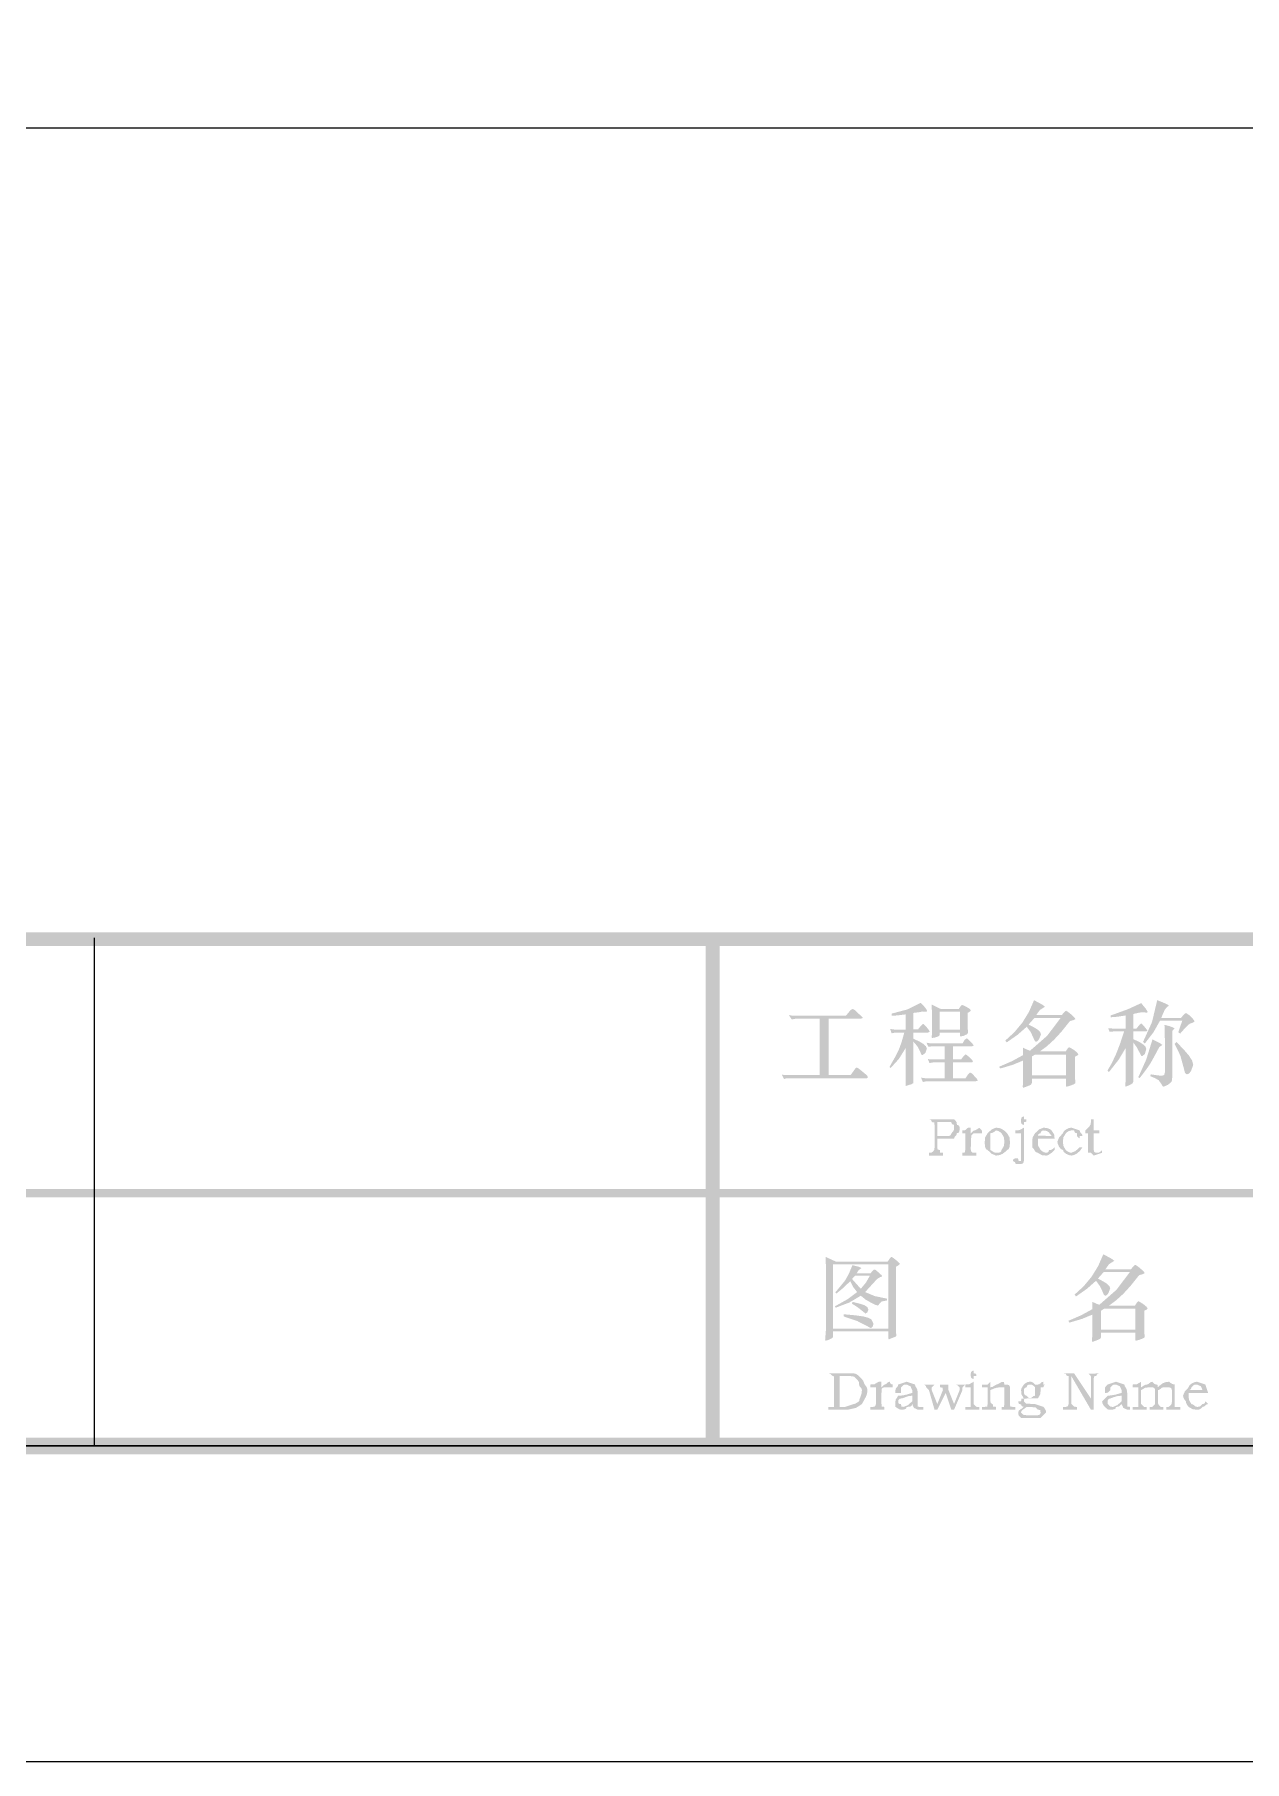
# Model space of a CAD drawing. Header units: millimetres. Extents: x 6 to 291, y 4 to 206.
# Drawn here: x 203.99 to 222.33, y 3.98 to 30.16 of the extents above; entities that cross this region are included whole.
import ezdxf

# ---------------------------------------------------------------- set-up
doc = ezdxf.new("R2010")
doc.units = ezdxf.units.MM
doc.layers.add('C00-00-00', color=7, linetype='Continuous')

msp = doc.modelspace()

# ---------------------------------------------------------------- hatches: boundary and pattern name
at = {"layer": 'C00-00-00'}
h = msp.add_hatch(color=256, dxfattribs=at)
h.dxf.hatch_style = 2
h.paths.add_polyline_path([(286.342664, 16.340669), (286.342664, 16.552333), (101.388337, 16.340669)])
h = msp.add_hatch(color=256, dxfattribs=at)
h.dxf.hatch_style = 2
h.paths.add_polyline_path([(286.342664, 16.552333), (101.388337, 16.340669), (101.388337, 16.552333)])
h = msp.add_hatch(color=256, dxfattribs=at)
h.dxf.hatch_style = 2
h.paths.add_polyline_path([(214.375997, 16.467664), (214.164334, 16.467664), (214.375997, 8.762999)])
h = msp.add_hatch(color=256, dxfattribs=at)
h.dxf.hatch_style = 2
h.paths.add_polyline_path([(214.164334, 16.467664), (214.375997, 8.762999), (214.164334, 8.762999)])
h = msp.add_hatch(color=256, dxfattribs=at)
h.paths.add_polyline_path([(217.199986, 15.306554), (217.075963, 15.291396), (216.985012, 15.284506), (216.985012, 15.317578), (217.23237, 15.383724), (217.425985, 15.482943), (217.497643, 15.405773), (217.517624, 15.3727), (217.525203, 15.356164), (217.514179, 15.345139), (217.486618, 15.345139), (217.459057, 15.350651), (217.403936, 15.339627), (217.315741, 15.328603), (217.315741, 15.080556), (217.387399, 15.080556), (217.431497, 15.135677), (217.46457, 15.163238), (217.481795, 15.14808), (217.519691, 15.108117), (217.552075, 15.066775), (217.563788, 15.041971), (217.536228, 15.030946), (217.315741, 15.030946), (217.315741, 14.93724), (217.402558, 14.896588), (217.46457, 14.86007), (217.504533, 14.824241), (217.519691, 14.788412), (217.497643, 14.722266), (217.453545, 14.689193), (217.437009, 14.694705), (217.420472, 14.738802), (217.376375, 14.821485), (217.315741, 14.893143), (217.315741, 14.281294), (217.315741, 14.264757), (217.288181, 14.248221), (217.233059, 14.231684), (217.199986, 14.22066), (217.199986, 14.292318), (217.199986, 14.42461), (217.199986, 14.799436), (217.096633, 14.632693), (216.968476, 14.490756), (216.951939, 14.507292), (217.036, 14.65612), (217.095255, 14.771875), (217.136597, 14.886941), (217.177938, 15.030946), (217.045646, 15.030946), (216.985012, 15.019922), (216.962964, 15.086068), (217.034622, 15.075044), (217.199986, 15.075044)])
h.paths.add_polyline_path([(218.021297, 15.030946), (217.712616, 15.030946), (217.712616, 14.997874), (217.707104, 14.981337), (217.685056, 14.970313), (217.635446, 14.953776), (217.596861, 14.948264), (217.591349, 14.959289), (217.596861, 15.003386), (217.596861, 15.052995), (217.596861, 15.339627), (217.591349, 15.455382), (217.729153, 15.389236), (218.004761, 15.389236), (218.032321, 15.433334), (218.05437, 15.44987), (218.07573, 15.441602), (218.126028, 15.416797), (218.170814, 15.387858), (218.186662, 15.367188), (218.174259, 15.349962), (218.137052, 15.328603), (218.137052, 15.108117), (218.142564, 15.058507), (218.142564, 15.025434), (218.126028, 15.003386), (218.076419, 14.981337), (218.026809, 14.970313), (218.021297, 14.986849)])
h.paths.add_polyline_path([(217.712616, 15.075044), (218.021297, 15.075044), (218.021297, 15.345139), (217.712616, 15.345139)])
h.paths.add_polyline_path([(217.916566, 14.821485), (217.916566, 14.623047), (218.037834, 14.623047), (218.076419, 14.672657), (218.103979, 14.700217), (218.128784, 14.687815), (218.170125, 14.650608), (218.207332, 14.612023), (218.219735, 14.589974), (218.20871, 14.580328), (218.181149, 14.57895), (217.916566, 14.57895), (217.916566, 14.336415), (218.103979, 14.336415), (218.148077, 14.402561), (218.175637, 14.42461), (218.200442, 14.411518), (218.241783, 14.369488), (218.27899, 14.328147), (218.291393, 14.303342), (218.280368, 14.295763), (218.252807, 14.292318), (217.514179, 14.292318), (217.459057, 14.281294), (217.431497, 14.34744), (217.503155, 14.336415), (217.789787, 14.336415), (217.789787, 14.57895), (217.61891, 14.57895), (217.558276, 14.567926), (217.536228, 14.628559), (217.602373, 14.623047), (217.789787, 14.623047), (217.789787, 14.821485), (217.602373, 14.821485), (217.54174, 14.815973), (217.514179, 14.876606), (217.585837, 14.865582), (218.059882, 14.865582), (218.092955, 14.920703), (218.126028, 14.942752), (218.143253, 14.93035), (218.181149, 14.893143), (218.218357, 14.852491), (218.230759, 14.832509), (218.197686, 14.821485)])
h = msp.add_hatch(color=256, dxfattribs=at)
h.paths.add_polyline_path([(219.150064, 15.251433), (219.06187, 15.152214), (219.141107, 15.111562), (219.199674, 15.075044), (219.236881, 15.039215), (219.249283, 15.003386), (219.221722, 14.931728), (219.197607, 14.9021), (219.177625, 14.893143), (219.161089, 14.898655), (219.149375, 14.91588), (219.133528, 14.953776), (219.094943, 15.036459), (219.034309, 15.119141), (218.897194, 14.998563), (218.731141, 14.882118), (218.709092, 14.909679), (218.848446, 15.037837), (218.968163, 15.182531), (219.06721, 15.343761), (219.144552, 15.521528), (219.227234, 15.477431), (219.276844, 15.44987), (219.309917, 15.422309), (219.276844, 15.400261), (219.232747, 15.3727), (219.20932, 15.340316), (219.177625, 15.29553), (219.563476, 15.29553), (219.613085, 15.350651), (219.629622, 15.361676), (219.655804, 15.346517), (219.706792, 15.306554), (219.756401, 15.26039), (219.772937, 15.234896), (219.739865, 15.21836), (219.695767, 15.207335), (219.668207, 15.179775), (219.557533, 15.041196), (219.448409, 14.92277), (219.34032, 14.823982), (219.232747, 14.744315), (219.624109, 14.744315), (219.657182, 14.793924), (219.673719, 14.81046), (219.697834, 14.798747), (219.750889, 14.766363), (219.800498, 14.725022), (219.817035, 14.700217), (219.804632, 14.683681), (219.767425, 14.667144), (219.767425, 14.408073), (219.767425, 14.319879), (219.772937, 14.275782), (219.767425, 14.259245), (219.739865, 14.242709), (219.679231, 14.22066), (219.635134, 14.209636), (219.629622, 14.22066), (219.629622, 14.330903), (219.111479, 14.330903), (219.111479, 14.264757), (219.100455, 14.242709), (219.078406, 14.230995), (219.039821, 14.215148), (218.999169, 14.199989), (218.979187, 14.193099), (218.973675, 14.209636), (218.979187, 14.34744), (218.979187, 14.606511), (218.822091, 14.541743), (218.631922, 14.485243), (218.615385, 14.512804), (218.805555, 14.594797), (218.979187, 14.689193), (218.979187, 14.799436), (219.037754, 14.773253), (219.083918, 14.755339), (219.344368, 14.982715), (219.546939, 15.251433)])
h.paths.add_polyline_path([(219.155576, 14.694705), (219.111479, 14.667144), (219.111479, 14.380512), (219.629622, 14.380512), (219.629622, 14.694705)])
h = msp.add_hatch(color=256, dxfattribs=at)
h.paths.add_polyline_path([(221.055947, 15.212848), (220.952594, 15.030946), (220.824437, 14.865582), (220.796876, 14.887631), (220.933302, 15.19011), (221.01185, 15.521528), (221.088245, 15.491556), (221.143452, 15.467785), (221.176956, 15.450215), (221.188239, 15.438846), (221.160678, 15.416797), (221.127605, 15.378212), (221.106245, 15.331359), (221.072483, 15.251433), (221.37014, 15.251433), (221.419749, 15.306554), (221.44731, 15.328603), (221.496919, 15.29553), (221.552041, 15.240408), (221.579601, 15.201823), (221.552041, 15.179775), (221.513456, 15.16875), (221.490029, 15.152903), (221.458334, 15.124653), (221.416993, 15.079867), (221.359115, 15.01441), (221.331555, 15.036459), (221.392188, 15.212848)])
h.paths.add_polyline_path([(220.532292, 15.290018), (220.404824, 15.270036), (220.306294, 15.262457), (220.306294, 15.290018), (220.570877, 15.385791), (220.769315, 15.477431), (220.840973, 15.389236), (220.860955, 15.356164), (220.868534, 15.339627), (220.857509, 15.334115), (220.835461, 15.334115), (220.802388, 15.339627), (220.747266, 15.334115), (220.648048, 15.312066), (220.648048, 15.09158), (220.697657, 15.09158), (220.741754, 15.146702), (220.769315, 15.16875), (220.785851, 15.156348), (220.818924, 15.119141), (220.851308, 15.078489), (220.863022, 15.058507), (220.840973, 15.047483), (220.648048, 15.047483), (220.648048, 14.931728), (220.743821, 14.886252), (220.802388, 14.849045), (220.834772, 14.815973), (220.846485, 14.7829), (220.824437, 14.705729), (220.785851, 14.672657), (220.769315, 14.678169), (220.752779, 14.711242), (220.70248, 14.807015), (220.648048, 14.882118), (220.648048, 14.281294), (220.637023, 14.259245), (220.587414, 14.231684), (220.549518, 14.216526), (220.532292, 14.209636), (220.52678, 14.226172), (220.532292, 14.292318), (220.532292, 14.413585), (220.532292, 14.793924), (220.428251, 14.620291), (220.278733, 14.430122), (220.256685, 14.45217), (220.324984, 14.569993), (220.389665, 14.708486), (220.451247, 14.867649), (220.510244, 15.047483), (220.350391, 15.047483), (220.289758, 15.041971), (220.267709, 15.097092), (220.333855, 15.09158), (220.532292, 15.09158)])
h.paths.add_polyline_path([(221.122093, 15.146702), (221.192373, 15.130165), (221.237848, 15.113629), (221.265409, 15.101226), (221.276433, 15.097092), (221.24336, 15.058507), (221.24336, 14.375), (221.232336, 14.292318), (221.210287, 14.266824), (221.171702, 14.237196), (221.127605, 14.217215), (221.100044, 14.209636), (221.083508, 14.237196), (221.033898, 14.308854), (220.978777, 14.339171), (220.907119, 14.369488), (220.912631, 14.397049), (221.020118, 14.381891), (221.077996, 14.375), (221.116581, 14.386025), (221.127605, 14.42461), (221.127605, 14.942752), (221.124849, 15.055062)])
h.paths.add_polyline_path([(220.940192, 14.926216), (221.051813, 14.872472), (221.08902, 14.843533), (221.066971, 14.826997), (221.042856, 14.809771), (221.022874, 14.771875), (220.956039, 14.647163), (220.901607, 14.551389), (220.836839, 14.459061), (220.747266, 14.341927), (220.725218, 14.352952), (220.845107, 14.62098)])
h.paths.add_polyline_path([(221.303994, 14.887631), (221.41217, 14.77532), (221.491407, 14.683681), (221.541016, 14.605822), (221.557553, 14.540365), (221.52448, 14.446658), (221.494163, 14.409451), (221.463846, 14.397049), (221.436285, 14.413585), (221.428017, 14.435634), (221.419749, 14.474219), (221.36256, 14.681614), (221.276433, 14.86007)])
h = msp.add_hatch(color=256, dxfattribs=at)
h.dxf.hatch_style = 2
h.paths.add_polyline_path([(215.894928, 15.240408), (215.531126, 15.240408), (215.470492, 15.229384), (215.426395, 15.29553), (215.498053, 15.284506), (216.291803, 15.284506), (216.363461, 15.3727), (216.396534, 15.389236), (216.425473, 15.3727), (216.479216, 15.323091), (216.531582, 15.272792), (216.550874, 15.251433), (216.517801, 15.240408), (216.032732, 15.240408), (216.032732, 14.386025), (216.363461, 14.386025), (216.435119, 14.485243), (216.457168, 14.50178), (216.483351, 14.486621), (216.534338, 14.446658), (216.583258, 14.405317), (216.611508, 14.380512), (216.628045, 14.352952), (216.605996, 14.336415), (215.415371, 14.336415), (215.378853, 14.335037), (215.354737, 14.325391), (215.321664, 14.391537), (215.393322, 14.386025), (215.894928, 14.386025)])
h = msp.add_hatch(color=256, dxfattribs=at)
h.paths.add_polyline_path([(217.550997, 13.716007), (217.762664, 13.716007), (217.889664, 13.716007), (217.910831, 13.716007), (217.931997, 13.716007), (217.956471, 13.690872), (217.969039, 13.673674), (217.973669, 13.656476), (217.974331, 13.63134), (217.998805, 13.624726), (218.011372, 13.610174), (218.016003, 13.595622), (218.016003, 13.557918), (218.011372, 13.530799), (217.998805, 13.511616), (217.974331, 13.50434), (217.967716, 13.479205), (217.953164, 13.462007), (217.938612, 13.444809), (217.931997, 13.419674), (217.804997, 13.419674), (217.677997, 13.419674), (217.677997, 13.292674), (217.683289, 13.255632), (217.720331, 13.25034), (217.720331, 13.229174), (217.720331, 13.208007), (217.762664, 13.208007), (217.762664, 13.165674), (217.550997, 13.165674), (217.550997, 13.208007), (217.588039, 13.208007), (217.617805, 13.233142), (217.630372, 13.25034), (217.635003, 13.267538), (217.635664, 13.292674), (217.635664, 13.63134), (217.630372, 13.668382), (217.593331, 13.673674), (217.588039, 13.69484), (217.575471, 13.709392)])
h.paths.add_polyline_path([(217.677997, 13.673674), (217.677997, 13.462007), (217.762664, 13.462007), (217.820872, 13.462007), (217.847331, 13.462007), (217.871805, 13.468622), (217.884372, 13.483174), (217.889003, 13.497726), (217.914138, 13.529476), (217.926706, 13.546674), (217.931336, 13.563872), (217.931997, 13.589007), (217.931997, 13.610174), (217.931997, 13.63134), (217.910831, 13.636632), (217.896279, 13.6492), (217.889664, 13.673674), (217.868497, 13.673674), (217.847331, 13.673674), (217.820872, 13.673674), (217.762664, 13.673674)])
h = msp.add_hatch(color=256, dxfattribs=at)
h.paths.add_polyline_path([(218.948005, 13.716007), (218.953297, 13.737174), (218.965865, 13.751726), (218.990339, 13.75834), (218.990339, 13.737174), (218.990339, 13.716007), (219.02738, 13.716007), (219.02738, 13.678965), (218.990339, 13.673674), (218.990339, 13.652507), (218.990339, 13.63134), (218.965865, 13.637955), (218.953297, 13.652507), (218.948667, 13.667059), (218.948005, 13.678965)])
h.paths.add_polyline_path([(218.863339, 13.50434), (218.863339, 13.546674), (218.926839, 13.551965), (218.990339, 13.589007), (218.990339, 13.165674), (218.990339, 13.144507), (218.990339, 13.12334), (218.990339, 13.086299), (218.983724, 13.056533), (218.969172, 13.043965), (218.95462, 13.039335), (218.926839, 13.038674), (218.905672, 13.038674), (218.86863, 13.038674), (218.856724, 13.063148), (218.842172, 13.075715), (218.82762, 13.080346), (218.826297, 13.102174), (218.838865, 13.116726), (218.863339, 13.12334), (218.90038, 13.12334), (218.910964, 13.086299), (218.948005, 13.081007), (218.948005, 13.12334), (218.948005, 13.165674), (218.948005, 13.50434)])
h = msp.add_hatch(color=256, dxfattribs=at)
h.dxf.hatch_style = 2
h.paths.add_polyline_path([(220.006339, 13.716007), (220.048672, 13.716007), (220.048672, 13.546674), (220.133339, 13.546674), (220.133339, 13.50434), (220.048672, 13.50434), (220.048672, 13.292674), (220.048672, 13.255632), (220.055287, 13.225866), (220.069839, 13.213299), (220.084391, 13.208668), (220.116141, 13.208668), (220.133339, 13.213299), (220.150537, 13.225866), (220.175672, 13.25034), (220.175672, 13.208007), (220.112172, 13.18684), (220.048672, 13.165674), (220.030813, 13.183533), (220.006339, 13.208007), (219.985172, 13.208007), (219.964005, 13.208007), (219.964005, 13.25034), (219.964005, 13.292674), (219.964005, 13.50434), (219.921672, 13.50434), (219.921672, 13.546674), (219.942839, 13.56784), (219.957391, 13.582392), (219.988479, 13.614804), (220.001047, 13.636632), (220.005677, 13.666398)])
h = msp.add_hatch(color=256, dxfattribs=at)
h.dxf.hatch_style = 2
h.paths.add_polyline_path([(218.058993, 13.504343), (218.058993, 13.546677), (218.084128, 13.547338), (218.101326, 13.551968), (218.118524, 13.564536), (218.14366, 13.58901), (218.185993, 13.58901), (218.185993, 13.504343), (218.20716, 13.52551), (218.221712, 13.540062), (218.259415, 13.553291), (218.286535, 13.567843), (218.305717, 13.582396), (218.319607, 13.582396), (218.33416, 13.567843), (218.348712, 13.553291), (218.355326, 13.541385), (218.355326, 13.504343), (218.318285, 13.504343), (218.291826, 13.504343), (218.27066, 13.504343), (218.249493, 13.504343), (218.228326, 13.504343), (218.20716, 13.483177), (218.192607, 13.468625), (218.185993, 13.292677), (218.185993, 13.255635), (218.192607, 13.22587), (218.20716, 13.213302), (218.221712, 13.208672), (218.27066, 13.20801), (218.27066, 13.165677), (218.058993, 13.165677), (218.058993, 13.20801), (218.096035, 13.213302), (218.101326, 13.250343), (218.101326, 13.292677), (218.101326, 13.504343)])
h = msp.add_hatch(color=256, dxfattribs=at)
h.paths.add_polyline_path([(218.397667, 13.377333), (218.402959, 13.440833), (218.440001, 13.504333), (218.503501, 13.562541), (218.567001, 13.588999), (218.623224, 13.581723), (218.667542, 13.562541), (218.703922, 13.535421), (218.736334, 13.504333), (218.773376, 13.440833), (218.778667, 13.377333), (218.778006, 13.33963), (218.773376, 13.297958), (218.760808, 13.264223), (218.736334, 13.250333), (218.703922, 13.219244), (218.667542, 13.192124), (218.623224, 13.172942), (218.567001, 13.165666), (218.503501, 13.192124), (218.440001, 13.250333), (218.415527, 13.264223), (218.402959, 13.297958), (218.398329, 13.33963)])
h.paths.add_polyline_path([(218.694001, 13.377333), (218.688709, 13.440833), (218.651667, 13.504333), (218.625209, 13.525499), (218.598089, 13.540051), (218.567001, 13.546666), (218.540542, 13.525499), (218.513422, 13.510947), (218.482334, 13.504333), (218.482334, 13.377333), (218.482334, 13.250333), (218.540542, 13.213291), (218.567001, 13.207999), (218.598089, 13.208661), (218.625209, 13.213291), (218.644391, 13.225859), (218.651667, 13.250333), (218.688709, 13.313833)])
h = msp.add_hatch(color=256, dxfattribs=at)
h.paths.add_polyline_path([(219.456001, 13.292664), (219.456001, 13.250331), (219.434834, 13.229164), (219.420282, 13.214612), (219.355459, 13.170956), (219.329001, 13.165664), (219.265501, 13.170956), (219.202001, 13.207997), (219.176865, 13.215273), (219.159667, 13.234456), (219.142469, 13.261575), (219.117334, 13.292664), (219.117334, 13.319122), (219.117334, 13.377331), (219.122626, 13.440831), (219.159667, 13.504331), (219.223167, 13.562539), (219.286667, 13.588997), (219.34223, 13.582383), (219.381917, 13.567831), (219.40573, 13.553278), (219.450709, 13.483164), (219.456001, 13.419664), (219.202001, 13.419664), (219.202001, 13.382622), (219.207292, 13.313831), (219.244334, 13.250331), (219.270792, 13.229164), (219.297912, 13.214612), (219.329001, 13.207997), (219.350167, 13.213289), (219.364719, 13.225857), (219.371334, 13.250331), (219.396469, 13.250992), (219.413667, 13.255622), (219.430865, 13.26819)])
h.paths.add_polyline_path([(219.413667, 13.461997), (219.38787, 13.493086), (219.366042, 13.520206), (219.336277, 13.539388), (219.286667, 13.546664), (219.265501, 13.541372), (219.250948, 13.528804), (219.244334, 13.504331), (219.21986, 13.497716), (219.207292, 13.483164), (219.202662, 13.468612)])
h = msp.add_hatch(color=256, dxfattribs=at)
h.dxf.hatch_style = 2
h.paths.add_polyline_path([(219.837001, 13.292664), (219.879335, 13.292664), (219.84097, 13.237101), (219.794668, 13.197414), (219.748366, 13.173601), (219.710001, 13.165664), (219.672298, 13.17294), (219.630626, 13.192122), (219.596892, 13.219242), (219.583001, 13.250331), (219.551913, 13.264221), (219.524793, 13.297956), (219.505611, 13.339627), (219.498335, 13.377331), (219.524793, 13.440831), (219.583001, 13.504331), (219.596892, 13.535419), (219.630626, 13.562539), (219.672298, 13.581721), (219.710001, 13.588997), (219.773501, 13.567831), (219.837001, 13.546664), (219.843616, 13.521528), (219.858168, 13.504331), (219.87272, 13.487133), (219.879335, 13.461997), (219.837001, 13.461997), (219.837001, 13.424956), (219.819142, 13.437523), (219.794668, 13.461997), (219.794668, 13.504331), (219.773501, 13.509622), (219.758949, 13.52219), (219.752335, 13.546664), (219.731168, 13.546664), (219.710001, 13.546664), (219.678913, 13.540049), (219.651793, 13.525497), (219.632611, 13.510945), (219.588293, 13.440831), (219.583001, 13.377331), (219.588293, 13.313831), (219.625335, 13.250331), (219.651793, 13.229164), (219.678913, 13.214612), (219.710001, 13.207997), (219.773501, 13.234456)])
h = msp.add_hatch(color=256, dxfattribs=at)
h.dxf.hatch_style = 2
h.paths.add_polyline_path([(139.784669, 12.657674), (139.784669, 12.530663), (286.342664, 12.657674)])
h = msp.add_hatch(color=256, dxfattribs=at)
h.dxf.hatch_style = 2
h.paths.add_polyline_path([(139.784669, 12.530663), (286.342664, 12.657674), (286.342664, 12.530663)])
h = msp.add_hatch(color=256, dxfattribs=at)
h.dxf.hatch_style = 2
h.paths.add_polyline_path([(139.784669, 12.657674), (139.784669, 12.530663), (286.342664, 12.657674)])
h = msp.add_hatch(color=256, dxfattribs=at)
h.dxf.hatch_style = 2
h.paths.add_polyline_path([(139.784669, 12.530663), (286.342664, 12.657674), (286.342664, 12.530663)])
h = msp.add_hatch(color=256, dxfattribs=at)
h.paths.add_polyline_path([(216.936526, 10.50074), (216.098679, 10.50074), (216.098679, 10.42357), (216.093167, 10.407034), (216.071118, 10.390497), (216.021509, 10.368449), (215.993948, 10.36087), (215.982924, 10.357424), (215.977412, 10.368449), (215.988436, 10.511765), (215.988436, 11.509464), (215.982924, 11.630732), (216.137264, 11.559074), (216.925502, 11.559074), (216.964087, 11.614195), (216.980624, 11.630732), (216.996471, 11.623153), (217.024721, 11.603171), (217.085354, 11.553562), (217.112915, 11.526001), (217.097068, 11.506019), (217.052282, 11.481904), (217.052282, 10.572398), (217.052282, 10.51521), (217.052282, 10.478692), (217.057794, 10.440107), (217.052282, 10.42357), (217.035056, 10.41668), (216.99716, 10.401522), (216.959264, 10.386363), (216.942038, 10.379473), (216.936526, 10.390497)])
h.paths.add_polyline_path([(216.098679, 10.539326), (216.936526, 10.539326), (216.936526, 11.514977), (216.098679, 11.514977)])
h.paths.add_polyline_path([(216.35775, 11.261418), (216.257153, 11.163577), (216.148288, 11.074004), (216.131752, 11.090541), (216.28058, 11.272442), (216.337769, 11.375795), (216.390823, 11.503952), (216.492798, 11.47777), (216.528627, 11.459855), (216.512091, 11.448831), (216.48453, 11.426782), (216.456969, 11.382685), (216.666431, 11.382685), (216.710528, 11.432294), (216.727064, 11.437806), (216.749113, 11.426782), (216.787698, 11.393709), (216.813881, 11.368216), (216.831795, 11.355124), (216.84282, 11.333076), (216.809747, 11.322051), (216.76565, 11.29449), (216.583749, 11.096053), (216.732577, 11.034041), (216.914478, 10.996834), (216.914478, 10.969273), (216.831795, 10.952737), (216.787698, 10.903128), (216.776674, 10.892103), (216.740845, 10.90175), (216.671943, 10.936201), (216.590639, 10.982365), (216.517603, 11.040931), (216.34397, 10.937579), (216.137264, 10.85903), (216.12624, 10.881079), (216.319165, 10.988566), (216.462481, 11.096053), (216.403915, 11.170467)])
h.paths.add_polyline_path([(216.429408, 11.3441), (216.385311, 11.29449), (216.517603, 11.145662), (216.59684, 11.240747), (216.655407, 11.3441)])
h.paths.add_polyline_path([(216.390823, 10.947225), (216.494176, 10.92242), (216.572724, 10.897615), (216.61751, 10.868677), (216.633358, 10.83147), (216.616821, 10.787372), (216.589261, 10.770836), (216.5617, 10.792885), (216.471438, 10.864543), (216.385311, 10.919664)])
h.paths.add_polyline_path([(216.258532, 10.759812), (216.436298, 10.743275), (216.556188, 10.726739), (216.631291, 10.706757), (216.677455, 10.682642), (216.710528, 10.616496), (216.699504, 10.572398), (216.671943, 10.55035), (216.63887, 10.566886), (216.467993, 10.655081), (216.258532, 10.726739)])
h = msp.add_hatch(color=256, dxfattribs=at)
h.paths.add_polyline_path([(220.200115, 11.399221), (220.11192, 11.300003), (220.191157, 11.25935), (220.249724, 11.222832), (220.286931, 11.187003), (220.299333, 11.151174), (220.271772, 11.079517), (220.247657, 11.049889), (220.227675, 11.040931), (220.211139, 11.046444), (220.199425, 11.063669), (220.183578, 11.101565), (220.144993, 11.184247), (220.084359, 11.26693), (219.947245, 11.146351), (219.781191, 11.029907), (219.759142, 11.057468), (219.898496, 11.185625), (220.018213, 11.330319), (220.11726, 11.49155), (220.194602, 11.669317), (220.277285, 11.62522), (220.326894, 11.597659), (220.359967, 11.570098), (220.326894, 11.548049), (220.282797, 11.520489), (220.25937, 11.488105), (220.227675, 11.443319), (220.613526, 11.443319), (220.663135, 11.49844), (220.679672, 11.509464), (220.705855, 11.494306), (220.756842, 11.454343), (220.806451, 11.408179), (220.822988, 11.382685), (220.789915, 11.366148), (220.745818, 11.355124), (220.718257, 11.327563), (220.607583, 11.188984), (220.49846, 11.070559), (220.39037, 10.971771), (220.282797, 10.892103), (220.67416, 10.892103), (220.707233, 10.941713), (220.723769, 10.958249), (220.747885, 10.946536), (220.800939, 10.914152), (220.850549, 10.872811), (220.867085, 10.848006), (220.854683, 10.83147), (220.817476, 10.814933), (220.817476, 10.555862), (220.817476, 10.467668), (220.822988, 10.42357), (220.817476, 10.407034), (220.789915, 10.390497), (220.729281, 10.368449), (220.685184, 10.357424), (220.679672, 10.368449), (220.679672, 10.478692), (220.161529, 10.478692), (220.161529, 10.412546), (220.150505, 10.390497), (220.128457, 10.378784), (220.089871, 10.362937), (220.049219, 10.347778), (220.029238, 10.340888), (220.023726, 10.357424), (220.029238, 10.495228), (220.029238, 10.754299), (219.872141, 10.689532), (219.681972, 10.633032), (219.665436, 10.660593), (219.855605, 10.742586), (220.029238, 10.836982), (220.029238, 10.947225), (220.087804, 10.921042), (220.133969, 10.903128), (220.394418, 11.130504), (220.59699, 11.399221)])
h.paths.add_polyline_path([(220.205627, 10.842494), (220.161529, 10.814933), (220.161529, 10.528301), (220.679672, 10.528301), (220.679672, 10.842494)])
h = msp.add_hatch(color=256, dxfattribs=at)
h.paths.add_polyline_path([(216.026995, 9.863674), (216.238661, 9.863674), (216.339203, 9.863674), (216.407995, 9.863674), (216.439083, 9.85706), (216.466203, 9.842508), (216.485385, 9.827956), (216.55087, 9.757841), (216.577328, 9.694341), (216.598495, 9.667883), (216.613047, 9.640763), (216.619661, 9.609674), (216.612385, 9.552789), (216.593203, 9.503841), (216.566083, 9.454893), (216.534995, 9.398008), (216.445036, 9.339799), (216.323328, 9.313341), (216.026995, 9.313341), (216.026995, 9.355674), (216.069328, 9.355674), (216.090495, 9.355674), (216.111661, 9.355674), (216.111661, 9.398008), (216.111661, 9.440341), (216.111661, 9.779008), (216.111661, 9.816049), (216.086526, 9.827956), (216.069328, 9.842508), (216.05213, 9.85706)])
h.paths.add_polyline_path([(216.196328, 9.355674), (216.280995, 9.355674), (216.344495, 9.376841), (216.407995, 9.398008), (216.434453, 9.403299), (216.492661, 9.440341), (216.499276, 9.472753), (216.513828, 9.509133), (216.52838, 9.55345), (216.534995, 9.609674), (216.52838, 9.63481), (216.513828, 9.652008), (216.499276, 9.669206), (216.492661, 9.694341), (216.492, 9.719477), (216.48737, 9.736674), (216.474802, 9.753872), (216.450328, 9.779008), (216.429161, 9.800174), (216.414609, 9.814727), (216.365661, 9.821341), (216.323328, 9.821341), (216.302161, 9.821341), (216.280995, 9.821341), (216.196328, 9.821341)])
h = msp.add_hatch(color=256, dxfattribs=at)
h.dxf.hatch_style = 2
h.paths.add_polyline_path([(216.662001, 9.651995), (216.662001, 9.694328), (216.725501, 9.69962), (216.789001, 9.736661), (216.831335, 9.736661), (216.831335, 9.651995), (216.852501, 9.673161), (216.867053, 9.687714), (216.898803, 9.700943), (216.916001, 9.715495), (216.933199, 9.730047), (216.958335, 9.736661), (216.963626, 9.715495), (216.976194, 9.700943), (217.000668, 9.694328), (217.000668, 9.651995), (216.979501, 9.651995), (216.958335, 9.651995), (216.921293, 9.651995), (216.87896, 9.651995), (216.849194, 9.64538), (216.836626, 9.630828), (216.831996, 9.616276), (216.831335, 9.440328), (216.831335, 9.403286), (216.836626, 9.360953), (216.873668, 9.355661), (216.873668, 9.313328), (216.662001, 9.313328), (216.662001, 9.355661), (216.704335, 9.355661), (216.725501, 9.360953), (216.740053, 9.373521), (216.746668, 9.397995), (216.746668, 9.440328), (216.746668, 9.651995)])
h = msp.add_hatch(color=256, dxfattribs=at)
h.paths.add_polyline_path([(217.297008, 9.567342), (217.297008, 9.609675), (217.270549, 9.667884), (217.212341, 9.694342), (217.187206, 9.693681), (217.170008, 9.68905), (217.15281, 9.676483), (217.127674, 9.652009), (217.127674, 9.609675), (217.127674, 9.588509), (217.127674, 9.567342), (217.090633, 9.567342), (217.080049, 9.567342), (217.043008, 9.567342), (217.043008, 9.604384), (217.049622, 9.634811), (217.064174, 9.652009), (217.078726, 9.669207), (217.085341, 9.694342), (217.148841, 9.715509), (217.212341, 9.736675), (217.275841, 9.715509), (217.339341, 9.694342), (217.345956, 9.668545), (217.360508, 9.646717), (217.37506, 9.616952), (217.381674, 9.567342), (217.381674, 9.440342), (217.381674, 9.4033), (217.381674, 9.360967), (217.402841, 9.355675), (217.424008, 9.355675), (217.466341, 9.355675), (217.466341, 9.313342), (217.424008, 9.313342), (217.381674, 9.313342), (217.323466, 9.3398), (217.297008, 9.398009), (217.289732, 9.373535), (217.270549, 9.360967), (217.24343, 9.356337), (217.212341, 9.355675), (217.205065, 9.331202), (217.185883, 9.318634), (217.158763, 9.314004), (217.127674, 9.313342), (217.101216, 9.318634), (217.043008, 9.355675), (217.043008, 9.382134), (217.043008, 9.440342), (217.048299, 9.4668), (217.085341, 9.525009), (217.118414, 9.52567), (217.159424, 9.5303), (217.21631, 9.542868)])
h.paths.add_polyline_path([(217.297008, 9.525009), (217.240784, 9.518394), (217.196466, 9.503842), (217.160086, 9.48929), (217.127674, 9.482675), (217.1032, 9.476061), (217.090633, 9.461509), (217.086002, 9.446957), (217.090633, 9.4033), (217.127674, 9.398009), (217.132966, 9.360967), (217.170008, 9.355675), (217.233508, 9.382134), (217.297008, 9.440342)])
h = msp.add_hatch(color=256, dxfattribs=at)
h.dxf.hatch_style = 2
h.paths.add_polyline_path([(217.466329, 9.694337), (217.635662, 9.694337), (217.617803, 9.676478), (217.593329, 9.652004), (217.593329, 9.60967), (217.677996, 9.398004), (217.762662, 9.60967), (217.757371, 9.646712), (217.720329, 9.652004), (217.720329, 9.67317), (217.720329, 9.694337), (217.889662, 9.694337), (217.847329, 9.694337), (217.847329, 9.652004), (217.847329, 9.60967), (217.931996, 9.398004), (218.016662, 9.60967), (218.016662, 9.646712), (218.010048, 9.658618), (217.995496, 9.67317), (217.980943, 9.687723), (217.931996, 9.694337), (218.101329, 9.694337), (218.080162, 9.67317), (218.06561, 9.658618), (218.058996, 9.646712), (218.058996, 9.60967), (217.931996, 9.313337), (217.889662, 9.313337), (217.804996, 9.567337), (217.677996, 9.313337), (217.635662, 9.313337), (217.550996, 9.60967), (217.526522, 9.634144), (217.513954, 9.646712), (217.508001, 9.658618), (217.503371, 9.67317), (217.490803, 9.687723)])
h = msp.add_hatch(color=256, dxfattribs=at)
h.paths.add_polyline_path([(218.186004, 9.821332), (218.186004, 9.858374), (218.186665, 9.87028), (218.191296, 9.884832), (218.203863, 9.899384), (218.228337, 9.905999), (218.228337, 9.884832), (218.228337, 9.863665), (218.265379, 9.858374), (218.270671, 9.821332), (218.228337, 9.821332), (218.228337, 9.800165), (218.228337, 9.778999), (218.203863, 9.785613), (218.191296, 9.800165)])
h.paths.add_polyline_path([(218.101337, 9.651999), (218.101337, 9.694332), (218.164837, 9.699624), (218.228337, 9.736665), (218.228337, 9.397999), (218.249504, 9.376832), (218.264056, 9.36228), (218.275962, 9.355665), (218.313004, 9.355665), (218.313004, 9.313332), (218.101337, 9.313332), (218.101337, 9.355665), (218.143671, 9.355665), (218.164837, 9.355665), (218.186004, 9.355665), (218.186004, 9.397999), (218.186004, 9.440332), (218.186004, 9.651999)])
h = msp.add_hatch(color=256, dxfattribs=at)
h.dxf.hatch_style = 2
h.paths.add_polyline_path([(218.355341, 9.651995), (218.355341, 9.694328), (218.397674, 9.694328), (218.440008, 9.694328), (218.457867, 9.712188), (218.482341, 9.736661), (218.482341, 9.651995), (218.51343, 9.658609), (218.540549, 9.673161), (218.559732, 9.687714), (218.598096, 9.700943), (218.625216, 9.715495), (218.644398, 9.730047), (218.688716, 9.73137), (218.694008, 9.694328), (218.731049, 9.694328), (218.760815, 9.687714), (218.773383, 9.673161), (218.778013, 9.658609), (218.778674, 9.630828), (218.778674, 9.609661), (218.778674, 9.440328), (218.778674, 9.403286), (218.783966, 9.360953), (218.821008, 9.355661), (218.863341, 9.355661), (218.863341, 9.313328), (218.651674, 9.313328), (218.651674, 9.355661), (218.688716, 9.355661), (218.694008, 9.397995), (218.694008, 9.440328), (218.694008, 9.567328), (218.694008, 9.609661), (218.694008, 9.651995), (218.656966, 9.651995), (218.619263, 9.651333), (218.582883, 9.646703), (218.538565, 9.634135), (218.482341, 9.609661), (218.482341, 9.440328), (218.488956, 9.415854), (218.503508, 9.403286), (218.51806, 9.398656), (218.524674, 9.360953), (218.567008, 9.355661), (218.567008, 9.313328), (218.355341, 9.313328), (218.355341, 9.355661), (218.397674, 9.355661), (218.434716, 9.360953), (218.440008, 9.397995), (218.440008, 9.440328), (218.440008, 9.651995)])
h = msp.add_hatch(color=256, dxfattribs=at)
h.paths.add_polyline_path([(219.201995, 9.694337), (219.22713, 9.700952), (219.244328, 9.715504), (219.261526, 9.730056), (219.286661, 9.73667), (219.286661, 9.694337), (219.307828, 9.694337), (219.328995, 9.694337), (219.307828, 9.689045), (219.293276, 9.676478), (219.286661, 9.652004), (219.244328, 9.652004), (219.244328, 9.630837), (219.244328, 9.60967), (219.239036, 9.54617), (219.201995, 9.48267), (219.074995, 9.48267), (219.053828, 9.48267), (219.032661, 9.48267), (218.99562, 9.477379), (218.990328, 9.440337), (219.011495, 9.41917), (219.026047, 9.404618), (219.159661, 9.398004), (219.223161, 9.376837), (219.286661, 9.35567), (219.307828, 9.329212), (219.32238, 9.302092), (219.328995, 9.271004), (219.302536, 9.244545), (219.275417, 9.217426), (219.244328, 9.186337), (219.175536, 9.186337), (219.074995, 9.186337), (218.947995, 9.186337), (218.923521, 9.211473), (218.910953, 9.22867), (218.906323, 9.245868), (218.905661, 9.271004), (218.912937, 9.296139), (218.93212, 9.313337), (218.959239, 9.330535), (218.990328, 9.35567), (218.965854, 9.362285), (218.953286, 9.376837), (218.948656, 9.391389), (218.910953, 9.403295), (218.905661, 9.440337), (218.947995, 9.440337), (218.953286, 9.477379), (218.990328, 9.48267), (218.953286, 9.54617), (218.947995, 9.60967), (218.953286, 9.636129), (218.990328, 9.694337), (219.016786, 9.715504), (219.043906, 9.730056), (219.074995, 9.73667), (219.10013, 9.736009), (219.117328, 9.731379), (219.134526, 9.718811), (219.159661, 9.694337), (219.180828, 9.694337)])
h.paths.add_polyline_path([(219.159661, 9.60967), (219.159661, 9.630837), (219.159661, 9.652004), (219.134526, 9.676478), (219.117328, 9.689045), (219.10013, 9.693676), (219.074995, 9.694337), (219.053828, 9.689045), (219.039276, 9.676478), (219.032661, 9.652004), (219.008187, 9.645389), (218.99562, 9.630837), (218.990989, 9.616285), (218.990989, 9.578582), (218.99562, 9.551462), (219.008187, 9.53228), (219.032661, 9.525004), (219.053828, 9.503837), (219.06838, 9.489285), (219.10013, 9.489285), (219.117328, 9.503837), (219.134526, 9.518389), (219.159661, 9.525004), (219.159661, 9.551462)])
h.paths.add_polyline_path([(219.032661, 9.35567), (219.001573, 9.330535), (218.974453, 9.313337), (218.955271, 9.296139), (218.947995, 9.271004), (218.969161, 9.249837), (218.983713, 9.235285), (219.032661, 9.22867), (219.074995, 9.22867), (219.201995, 9.22867), (219.226469, 9.235285), (219.239036, 9.249837), (219.243667, 9.264389), (219.239036, 9.308045), (219.201995, 9.313337), (219.180828, 9.334504), (219.166276, 9.349056)])
h = msp.add_hatch(color=256, dxfattribs=at)
h.dxf.hatch_style = 2
h.paths.add_polyline_path([(219.582996, 9.863674), (219.752329, 9.863674), (220.006329, 9.482674), (220.006329, 9.779008), (220.006329, 9.816049), (219.999714, 9.827956), (219.985162, 9.842508), (219.97061, 9.85706), (220.133329, 9.863674), (220.108855, 9.85706), (220.096287, 9.842508), (220.091657, 9.827956), (220.053954, 9.816049), (220.048662, 9.779008), (220.048662, 9.313341), (220.006329, 9.313341), (219.709996, 9.821341), (219.709996, 9.440341), (219.709996, 9.403299), (219.735131, 9.373534), (219.752329, 9.360966), (219.769527, 9.356336), (219.794662, 9.355674), (219.794662, 9.313341), (219.582996, 9.313341), (219.582996, 9.355674), (219.625329, 9.355674), (219.646496, 9.360966), (219.661048, 9.373534), (219.667662, 9.398008), (219.667662, 9.440341), (219.667662, 9.779008), (219.667662, 9.800174), (219.667662, 9.821341), (219.643188, 9.827956), (219.630621, 9.842508), (219.62599, 9.85706)])
h = msp.add_hatch(color=256, dxfattribs=at)
h.paths.add_polyline_path([(220.472008, 9.567342), (220.472008, 9.609675), (220.445549, 9.667884), (220.387341, 9.694342), (220.362206, 9.693681), (220.345008, 9.68905), (220.32781, 9.676483), (220.302674, 9.652009), (220.302674, 9.609675), (220.281508, 9.588509), (220.266956, 9.573957), (220.239174, 9.567342), (220.218008, 9.567342), (220.218008, 9.604384), (220.218669, 9.634811), (220.223299, 9.652009), (220.235867, 9.669207), (220.260341, 9.694342), (220.323841, 9.715509), (220.387341, 9.736675), (220.450841, 9.715509), (220.514341, 9.694342), (220.520956, 9.668545), (220.535508, 9.646717), (220.55006, 9.616952), (220.556674, 9.567342), (220.556674, 9.440342), (220.556674, 9.4033), (220.556674, 9.360967), (220.599008, 9.355675), (220.599008, 9.313342), (220.556674, 9.313342), (220.498466, 9.3398), (220.472008, 9.398009), (220.446872, 9.373535), (220.429674, 9.360967), (220.412476, 9.356337), (220.387341, 9.355675), (220.380065, 9.331202), (220.360883, 9.318634), (220.333763, 9.314004), (220.302674, 9.313342), (220.277539, 9.314004), (220.260341, 9.318634), (220.243143, 9.331202), (220.218008, 9.355675), (220.196841, 9.382134), (220.182289, 9.409254), (220.175674, 9.440342), (220.202133, 9.4668), (220.229252, 9.49392), (220.260341, 9.525009), (220.275555, 9.52567), (220.318549, 9.5303), (220.385357, 9.542868)])
h.paths.add_polyline_path([(220.472008, 9.525009), (220.409831, 9.518394), (220.355591, 9.503842), (220.317226, 9.48929), (220.302674, 9.482675), (220.2782, 9.476061), (220.265633, 9.461509), (220.261002, 9.446957), (220.260341, 9.4033), (220.285476, 9.373535), (220.302674, 9.360967), (220.319872, 9.356337), (220.345008, 9.355675), (220.408508, 9.382134), (220.472008, 9.440342)])
h = msp.add_hatch(color=256, dxfattribs=at)
h.dxf.hatch_style = 2
h.paths.add_polyline_path([(220.641329, 9.651995), (220.641329, 9.694328), (220.704829, 9.69962), (220.768329, 9.736661), (220.768329, 9.651995), (220.826537, 9.689036), (220.852996, 9.694328), (220.878131, 9.700943), (220.895329, 9.715495), (220.912527, 9.730047), (220.937662, 9.736661), (220.958829, 9.715495), (220.973381, 9.700943), (221.017037, 9.689036), (221.022329, 9.651995), (221.05474, 9.683083), (221.091121, 9.710203), (221.135438, 9.729385), (221.191662, 9.736661), (221.218121, 9.715495), (221.24524, 9.700943), (221.276329, 9.694328), (221.276329, 9.651995), (221.276329, 9.609661), (221.276329, 9.440328), (221.276329, 9.397995), (221.276329, 9.355661), (221.318662, 9.355661), (221.360996, 9.355661), (221.360996, 9.313328), (221.149329, 9.313328), (221.149329, 9.355661), (221.186371, 9.355661), (221.216136, 9.380797), (221.228704, 9.397995), (221.233334, 9.415193), (221.233996, 9.440328), (221.233996, 9.609661), (221.228704, 9.630828), (221.216136, 9.64538), (221.191662, 9.651995), (221.149329, 9.651995), (221.128162, 9.651995), (221.106996, 9.651995), (221.08186, 9.64538), (221.064662, 9.630828), (221.047464, 9.616276), (221.022329, 9.609661), (221.022329, 9.440328), (221.02299, 9.415193), (221.027621, 9.397995), (221.040188, 9.380797), (221.064662, 9.355661), (221.106996, 9.355661), (221.106996, 9.313328), (220.895329, 9.313328), (220.895329, 9.355661), (220.937662, 9.355661), (220.955522, 9.373521), (220.979996, 9.397995), (220.979996, 9.440328), (220.979996, 9.609661), (220.974704, 9.630828), (220.962136, 9.64538), (220.937662, 9.651995), (220.895329, 9.651995), (220.831829, 9.646703), (220.768329, 9.609661), (220.768329, 9.397995), (220.786188, 9.380135), (220.810662, 9.355661), (220.852996, 9.355661), (220.852996, 9.313328), (220.641329, 9.313328), (220.641329, 9.355661), (220.683662, 9.355661), (220.725996, 9.355661), (220.725996, 9.397995), (220.725996, 9.440328), (220.725996, 9.651995)])
h = msp.add_hatch(color=256, dxfattribs=at)
h.paths.add_polyline_path([(221.742004, 9.440331), (221.784338, 9.397998), (221.759202, 9.391383), (221.742004, 9.376831), (221.724807, 9.362279), (221.699671, 9.355665), (221.674536, 9.331191), (221.657338, 9.318623), (221.64014, 9.313993), (221.615004, 9.313331), (221.551504, 9.318623), (221.488004, 9.355665), (221.466838, 9.382123), (221.452286, 9.409243), (221.445671, 9.440331), (221.424504, 9.46679), (221.409952, 9.493909), (221.403338, 9.524998), (221.429796, 9.588498), (221.488004, 9.651998), (221.501895, 9.683087), (221.535629, 9.710206), (221.577301, 9.729389), (221.615004, 9.736665), (221.678504, 9.715498), (221.742004, 9.694331), (221.763171, 9.630831), (221.784338, 9.567331), (221.488004, 9.567331), (221.488004, 9.53029), (221.493296, 9.461498), (221.530338, 9.397998), (221.555473, 9.391383), (221.572671, 9.376831), (221.589869, 9.362279), (221.615004, 9.355665), (221.64014, 9.356326), (221.657338, 9.360956), (221.674536, 9.373524), (221.699671, 9.397998), (221.720838, 9.40329), (221.73539, 9.415857)])
h.paths.add_polyline_path([(221.699671, 9.609665), (221.673213, 9.667873), (221.615004, 9.694331), (221.589869, 9.69367), (221.572671, 9.68904), (221.555473, 9.676472), (221.530338, 9.651998), (221.525046, 9.630831), (221.512478, 9.616279), (221.488004, 9.609665)])
h = msp.add_hatch(color=256, dxfattribs=at)
h.dxf.hatch_style = 2
h.paths.add_polyline_path([(286.469659, 8.636004), (286.173327, 8.89001), (17.653, 8.636004)])
h = msp.add_hatch(color=256, dxfattribs=at)
h.dxf.hatch_style = 2
h.paths.add_polyline_path([(286.173327, 8.89001), (17.653, 8.636004), (17.907, 8.89001)])
h = msp.add_hatch(color=256, dxfattribs=at)
h.dxf.hatch_style = 2
h.paths.add_polyline_path([(101.388337, 8.847667), (101.388337, 8.67833), (286.342664, 8.847667)])
h = msp.add_hatch(color=256, dxfattribs=at)
h.dxf.hatch_style = 2
h.paths.add_polyline_path([(101.388337, 8.67833), (286.342664, 8.847667), (286.342664, 8.67833)])

# ---------------------------------------------------------------- linework, layer by layer
at = {"layer": 'C00-00-00', "lineweight": 15}
for points in [[(291.126319, 205.740002), (5.799667, 205.740002), (5.799667, 3.979343), (291.126319, 3.979343)], [(204.89334, 16.467664), (204.89334, 8.762999)], [(286.342664, 8.762999), (103.759001, 8.762999)], [(139.784669, 8.762999), (103.759001, 8.762999), (286.342664, 8.762999)], [(139.784669, 8.762999), (103.759001, 8.762999), (286.342664, 8.762999)]]:
    msp.add_lwpolyline(points, dxfattribs=at)
at = {"layer": 'C00-00-00', "lineweight": 5}
msp.add_lwpolyline([(255.524003, 28.744337), (112.564334, 28.744337)], dxfattribs=at)

doc.saveas('drawing.dxf')
